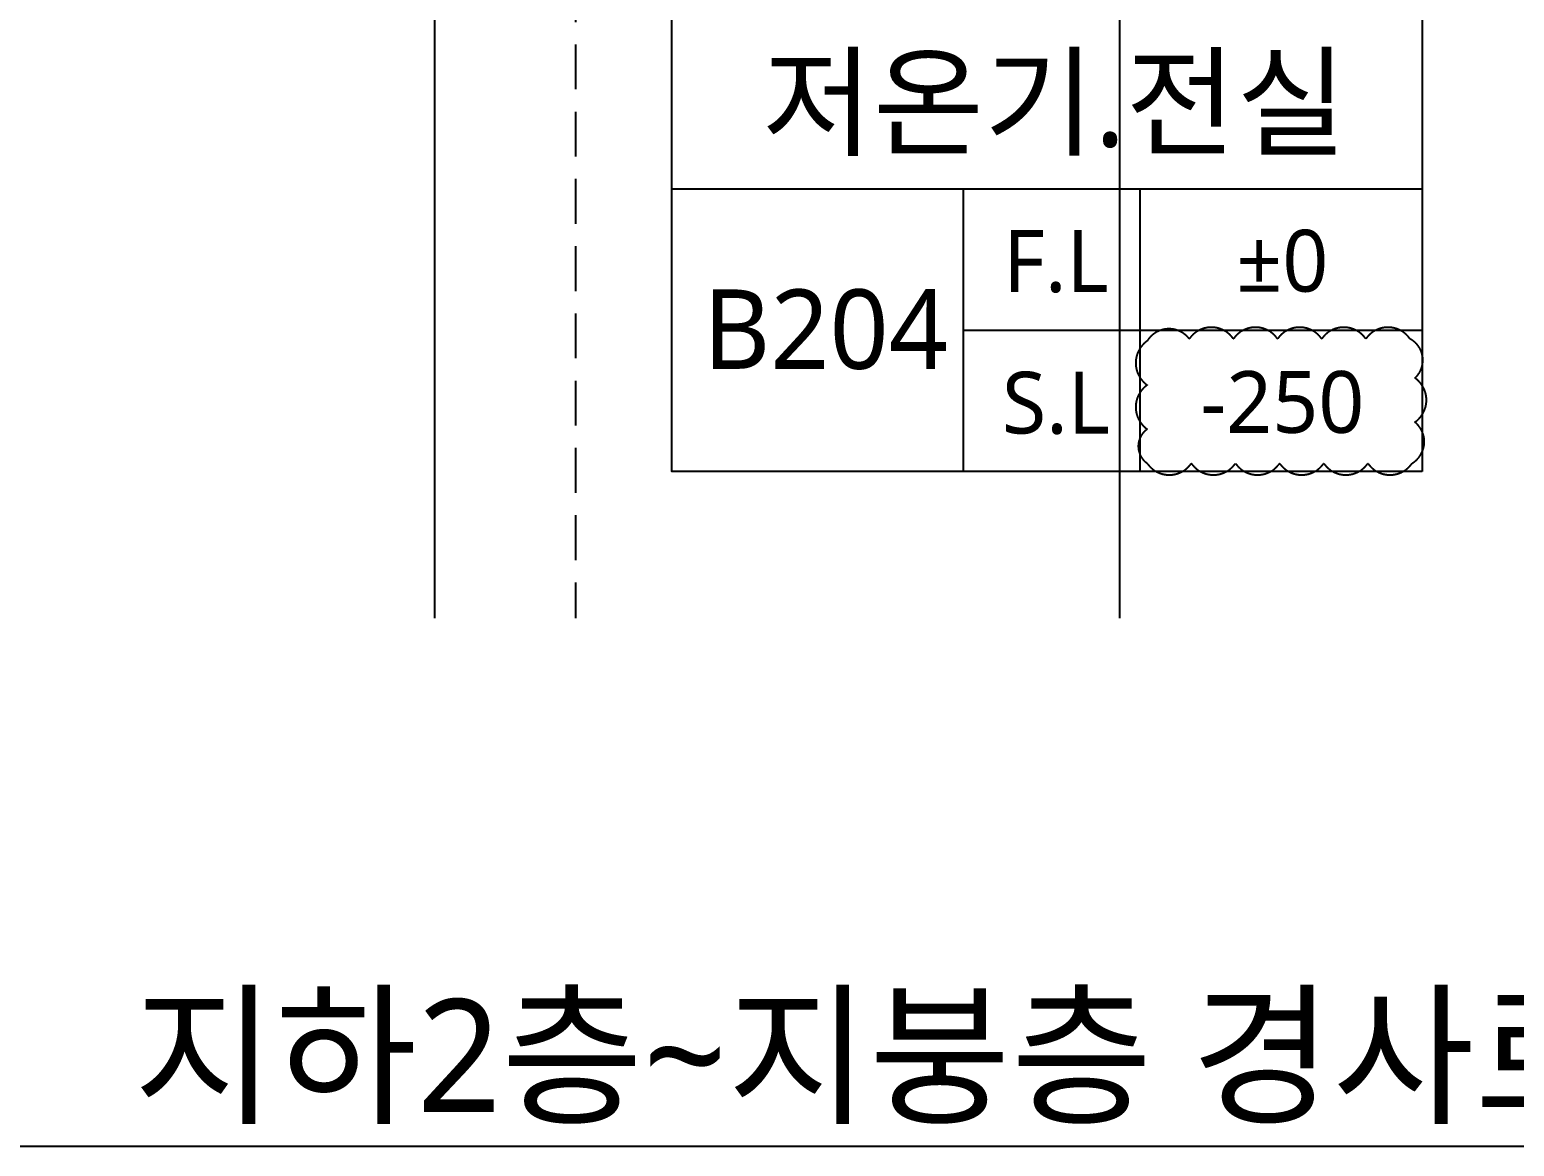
# Model space of a CAD drawing. Header units: millimetres. Extents: x 367092 to 767578, y 396038 to 811791.
# Drawn here: x 446291 to 467312, y 410962 to 426778 of the extents above; entities that cross this region are included whole.
import ezdxf
from ezdxf.enums import TextEntityAlignment as Align

# ---------------------------------------------------------------- set-up
doc = ezdxf.new("R2010")
doc.units = ezdxf.units.MM
doc.header["$LTSCALE"] = 100
doc.header["$MEASUREMENT"] = 0
for name, pattern in [('ACAD_ISO03W100', [30, 12, -18]), ('CENTER', [2, 1.25, -0.25, 0.25, -0.25]), ('HIDDEN', [9.525, 6.35, -3.175])]:
    doc.linetypes.add(name, pattern=pattern)
doc.layers.get('0').update_dxf_attribs({"linetype": 'CONTINUOUS'})
for name, color, linetype in [('CEN(ST)', 1, 'CENTER'), ('SYM', 7, 'CONTINUOUS'), ('TEXT', 3, 'CONTINUOUS'), ('TEXT(실명)', 3, 'CONTINUOUS'), ('TEXT-기입', 6, 'CONTINUOUS'), ('TITLE', 7, 'CONTINUOUS')]:
    doc.layers.add(name, color=color, linetype=linetype)
doc.layers.add('VE변경사항적용-20220616', color=10, linetype='CONTINUOUS', plot=False)
doc.styles.add('나눔바른고딕', font='NanumBarunGothic.ttf')

# ---------------------------------------------------------------- blocks, each defined once
blk = doc.blocks.new('A$C51E23882')
at = {"layer": 'TITLE'}
blk.add_lwpolyline([(8500, 0), (0, 0), (0, 5200), (8500, 5200)], close=True, dxfattribs=at)
for points in [[(8500, 3200), (0, 3200)], [(3300, 3200), (3300, 0)], [(5300, 3200), (5300, 0)], [(3300, 1600), (8500, 1600)]]:
    blk.add_lwpolyline(points, dxfattribs=at)
at = {"layer": 'TITLE', "style": '나눔바른고딕'}
for s, p in [('F.L', (4352, 2378)), ('S.L', (4352, 778))]:
    blk.add_text(s, height=700, dxfattribs=at).set_placement(p, align=Align.MIDDLE)

msp = doc.modelspace()

# ---------------------------------------------------------------- linework, layer by layer
at = {"layer": 'CEN(ST)', "ltscale": 10000}
for p, q in [((452021.8, 499911.1), (452021.8, 418443.5)), ((461720.5, 499911.1), (461720.5, 418443.5))]:
    msp.add_line(p, q, dxfattribs=at)
at = {"layer": 'SYM'}
msp.add_line((441437.6, 410961.6), (480476.6, 410961.6), dxfattribs=at)
at = {"layer": 'SYM', "linetype": 'HIDDEN'}
msp.add_lwpolyline([(454021.8, 499911.1), (454021.8, 418443.5)], dxfattribs=at)
at = {"layer": 'VE변경사항적용-20220616', "linetype": 'ACAD_ISO03W100'}
msp.add_lwpolyline([(462114.5, 420635.2, 0.5205671), (462739.5, 420635.2, 0.5205671), (463364.5, 420635.2, 0.5205671), (463989.5, 420635.2, 0.5205671), (464614.5, 420635.2, 0.5205671), (465239.5, 420635.2, 0.5205671), (465864.5, 420635.2, 0.5205671), (465905.8, 421219, 0.5205671), (465905.8, 421844, 0.5205671), (465835.4, 422398.5, 0.5205671), (465210.4, 422398.5, 0.5205671), (464585.4, 422398.5, 0.5205671), (463960.4, 422398.5, 0.5205671), (463335.4, 422398.5, 0.5205671), (462710.4, 422398.5, 0.5205671), (462114.5, 422369.3, 0.5205671), (462114.5, 421744.3, 0.5205671), (462114.5, 421119.3, 0.5205671)], format="xyb", close=True, dxfattribs=at)

# ---------------------------------------------------------------- block references
at = {"xscale": 1.249999999999993, "yscale": 1.249999999999993, "zscale": 1.249999999999993}
msp.add_blockref('A$C51E23882', (455382.9, 420520.5), dxfattribs=at)

# ---------------------------------------------------------------- texts
at = {"layer": 'TEXT', "style": '나눔바른고딕'}
msp.add_text('지하2층~지붕층 경사로 부분단면도', height=1600, dxfattribs=at).set_placement((447760.2, 411446.4))
at = {"layer": 'TEXT(실명)', "style": '나눔바른고딕'}
msp.add_text('저온기.전실', height=1250, dxfattribs=at).set_placement((460805, 425763.1), align=Align.MIDDLE)
at = {"layer": 'TEXT-기입', "style": '나눔바른고딕'}
for s, height, p in [('±0', 875, (464028, 423505.3)), ('B204', 1125, (457559.4, 422537.1)), ('-250', 875, (464028, 421505.3))]:
    msp.add_text(s, height=height, dxfattribs=at).set_placement(p, align=Align.MIDDLE)

doc.saveas('drawing.dxf')
